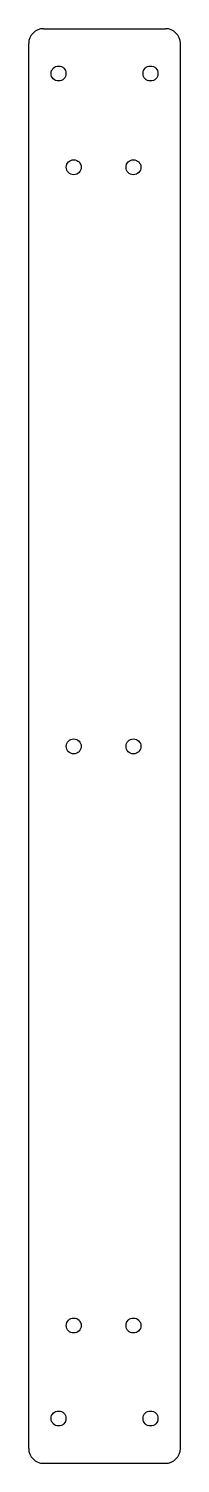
# Model space of a CAD drawing. Extents: x 469 to 520, y -240 to 240.
import ezdxf

# ---------------------------------------------------------------- set-up
doc = ezdxf.new("R2010")
doc.units = 0
doc.layers.add('MODELSKETCH_VISIBLE', color=7, linetype='CONTINUOUS')

msp = doc.modelspace()

# ---------------------------------------------------------------- linework, layer by layer
at = {"layer": 'MODELSKETCH_VISIBLE'}
for p, q in [((473.82, 240), (514.62, 240)), ((468.82, 229.05), (468.82, 235)), ((519.62, 229.05), (519.62, 235)), ((468.82, 210), (468.82, 229.05)), ((519.62, -235), (519.62, 229.05)), ((468.82, -210), (468.82, 210)), ((468.82, -229.05), (468.82, -210)), ((468.82, -229.05), (468.82, -215)), ((468.82, -235), (468.82, -229.05)), ((473.82, -240), (514.62, -240))]:
    msp.add_line(p, q, dxfattribs=at)
for centre in [(478.82, 225), (509.62, 225), (483.92, 193.65), (503.92, 193.65), (483.92, -0.13), (503.92, -0.13), (483.92, -193.9), (503.92, -193.9), (478.82, -225), (509.62, -225)]:
    msp.add_circle(centre, 2.5, dxfattribs=at)
for centre, start, end in [((473.82, 235), 90, 180), ((514.62, 235), 0, 90), ((473.82, -235), 180, 270), ((514.62, -235), 270, 0)]:
    msp.add_arc(centre, 5, start, end, dxfattribs=at)

doc.saveas('drawing.dxf')
